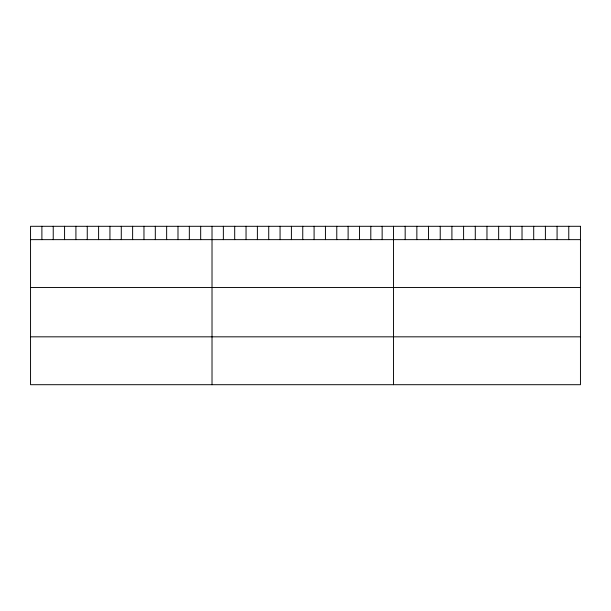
<?xml version="1.0" encoding="UTF-8"?>
<svg xmlns="http://www.w3.org/2000/svg" width="611" height="611" viewBox="0 0 611 611"><rect width="100%" height="100%" fill="white"/><g stroke="black" fill="none" stroke-linecap="round" stroke-linejoin="round"><path stroke-width="0.92" d="M30.55 239.642L580.45 239.642M30.55 287.514L580.45 287.514M30.55 336.829L580.45 336.829M568.765 226.299L568.765 239.642M557.079 226.299L557.079 239.642M545.394 226.299L545.394 239.642M533.708 226.299L533.708 239.642M522.023 226.299L522.023 239.642M510.338 226.299L510.338 239.642M498.652 226.299L498.652 239.642M486.967 226.299L486.967 239.642M475.282 226.299L475.282 239.642M463.596 226.299L463.596 239.642M451.911 226.299L451.911 239.642M440.226 226.299L440.226 239.642M428.54 226.299L428.54 239.642M416.855 226.299L416.855 239.642M405.169 226.299L405.169 239.642M393.484 226.299L393.484 384.701M382.142 226.299L382.142 239.642M370.801 226.299L370.801 239.642M359.459 226.299L359.459 239.642M348.117 226.299L348.117 239.642M336.776 226.299L336.776 239.642M325.434 226.299L325.434 239.642M314.092 226.299L314.092 239.642M302.75 226.299L302.75 239.642M291.409 226.299L291.409 239.642M280.067 226.299L280.067 239.642M268.725 226.299L268.725 239.642M257.384 226.299L257.384 239.642M246.042 226.299L246.042 239.642M234.7 226.299L234.7 239.642M223.359 226.299L223.359 239.642M212.017 226.299L212.017 384.701M200.675 226.299L200.675 239.642M189.334 226.299L189.334 239.642M177.992 226.299L177.992 239.642M166.65 226.299L166.65 239.642M155.309 226.299L155.309 239.642M143.967 226.299L143.967 239.642M132.625 226.299L132.625 239.642M121.284 226.299L121.284 239.642M109.942 226.299L109.942 239.642M98.6 226.299L98.6 239.642M87.258 226.299L87.258 239.642M75.917 226.299L75.917 239.642M64.575 226.299L64.575 239.642M53.233 226.299L53.233 239.642M41.892 226.299L41.892 239.642M580.45 226.299L30.55 226.299L30.55 384.701L580.45 384.701L580.45 226.299"/></g></svg>
